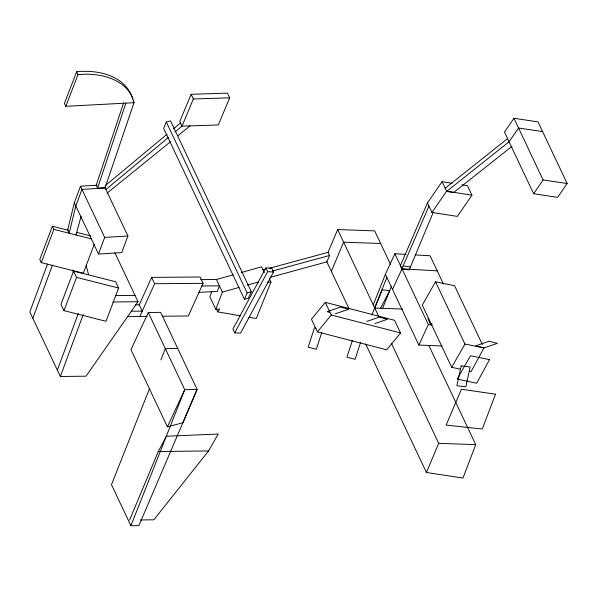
<?xml version="1.0" encoding="UTF-8"?>
<svg xmlns="http://www.w3.org/2000/svg" width="597" height="597" viewBox="0 0 597 597"><rect width="100%" height="100%" fill="white"/><g stroke="black" fill="none" stroke-linecap="round" stroke-linejoin="round"><path stroke-width="0.9" d="M97.207 185.212L80.476 186.227L74.312 202.846L67.677 230.099L69.177 233.263L75.812 206.01L81.968 189.391L105.206 187.98M76.02 234.994L81.073 216.233M321.798 332.432L316.313 349.26L308.134 347.148L314.492 327.663L316.126 328.081M352.387 340.357L346.902 357.185L355.073 359.304L360.558 342.477M123.624 102.848L96.207 185.271L97.587 188.189L105.087 187.734L134.004 102.699C128.519 78.886 99.229 72.185 77.983 74.7L65.819 106.303L134.004 102.699L133.31 101.244M97.587 188.189L125.877 103.132M47.573 263.949L29.85 311.962L60.349 376.491L86.013 376.192L138.011 301.709L114.848 252.71M32.842 318.283L52.491 265.038M57.364 370.162L78.304 313.425M60.349 376.491L83.229 314.507M104.811 187.137L127.907 236.002L121.743 252.613L98.505 254.031L104.669 237.412L80.476 186.227M68.468 230.3L52.372 226.226L39.775 259.464L41.268 262.628L83.311 273.269L94.289 244.285M41.268 262.628L53.864 229.382L52.372 226.226M73.573 271.075L60.976 304.321L63.969 310.641L106.012 321.29L118.602 288.045L115.609 281.717L73.573 271.075L76.565 277.404L63.969 310.641M428.87 345.506L475.734 444.638L462.951 478.085L426.422 472.473L365.662 343.932M132.086 96.99C124.176 75.222 97.266 69.491 76.603 71.789L64.439 103.385L65.819 106.303M211.808 291.53L209.823 296.679L215.778 309.283L219.681 309.082L217.726 311.888L240.673 315.828M215.778 309.283L222.397 292.12L216.435 279.508L200.749 279.62M149.556 388.483L111.49 484.667L130.9 525.726L138.885 525.636L197.1 389.453L160.645 312.335L148.287 312.567L130.952 349.693L167.406 426.81L182.928 422.773L197.1 389.453L184.742 389.684L167.406 426.81M160.877 359.887L165.332 348.626L177.69 348.394M130.9 525.726L184.742 389.684L148.287 312.567M373.259 304.91L385.386 274.292L394.878 253.755L405.99 254.389M386.886 277.456L371.871 314.925M269.374 278.739L270.963 282.105L256.277 318.507L248.934 317.246M382.565 308.35L391.475 286.254M191.144 94.296L179.794 121.452L182.018 126.146L218.315 124.982L229.651 97.841L227.435 93.147L191.144 94.296L193.361 98.99L182.018 126.146L174.906 132.064M409.161 269.978L433.235 212.353M166.324 122.019L163.653 128.407L244.442 299.313L248.277 298.291L251.352 291.799L170.563 120.892L166.324 122.019L247.113 292.926L244.442 299.313M129.564 520.077L158.287 451.526L166.309 436.258L218.218 434.034L208.554 450.951L153.832 519.808L140.355 519.957M327.902 252.71L337.648 229.569L374.685 230.875L390.505 264.337M269.448 268.284L328.066 252.322L329.559 255.486L326.872 261.874L270.247 277.321M331.335 271.314L343.611 242.173L380.647 243.479M426.422 472.473L438.698 443.332L391.438 343.357M452.056 183.279L442.093 181.697L427.452 202.965L400.356 265.68L401.856 268.844L408.251 269.837M401.856 268.844L428.944 206.129M139.123 305.082L151.653 277.374L200.077 277.03L203.07 283.359L188.316 315.97L162.212 316.231M127.818 316.679L139.832 316.447L154.638 283.702L151.653 277.374M392.52 289.381L402.012 268.844L437.205 270.851M442.056 345.962L418.855 345.081L428.34 324.544L394.878 253.755M380.565 308.276L389.692 290.635L382.192 289.814L374.759 308.074L402.535 309.052M265.852 267.896L232.912 329.051L234.703 332.85L240.591 333.133L273.53 271.971L271.739 268.18L265.852 267.896L267.643 271.687L234.703 332.85M482.376 344.566L454.541 285.694L435.526 281.814L422.273 305.067L451.69 367.304L460.533 369.23M451.69 367.304L464.951 344.051L435.526 281.814M431.937 212.457L446.578 191.189L471.936 195.204L457.354 216.398L431.937 212.457L427.452 202.965M513.957 118.296L504.465 132.049L533.614 193.712L557.598 197.368L567.15 183.518L538.001 121.863L513.957 118.296L543.106 179.951L567.15 183.518M533.614 193.712L543.106 179.951M431.989 323.559L430.9 324.969L427.915 318.641M325.313 302.343L311.455 319.223L317.432 331.872L386.699 349.812L400.557 332.939L394.58 320.29L325.313 302.343L331.29 315L400.557 332.939M317.432 331.872L331.29 315M105.147 185.757L167.011 134.235M173.414 128.9L180.525 122.982M105.93 189.51L168.503 137.4M107.117 193.115L170.6 141.668M177.809 135.825L190.077 125.885M445.19 188.249L507.562 138.601M442.093 181.697L446.683 191.413L509.062 141.765L518.554 128.004L542.598 131.579M511.987 146.34L453.638 192.51L446.683 191.413M335.313 313.783L348.715 309.209L340.536 307.089L327.141 311.671L329.589 312.306M366.737 321.425L379.304 317.134L387.475 319.253L374.909 323.537M216.435 279.508L233.248 274.784M241.21 272.545L261.553 266.822L264.337 272.71M222.397 292.12L239.203 287.388M247.165 285.15L258.665 281.918M272.717 270.963L329.559 255.486M247.113 292.926L251.352 291.799M104.669 237.412L127.907 236.002M199.002 292.351L217.263 291.448L219.427 285.836L201.89 285.963M193.361 98.99L229.651 97.841M262.493 269.553L265.008 269.493M267.613 282.18L270.963 282.105M115.467 295.612L135.019 295.388M112.878 302L138.011 301.709M158.287 451.526L208.554 450.951M139.832 316.447L147.295 316.373M154.638 283.702L203.07 283.359M135.556 304.836L139.243 304.813L142.235 311.134L131.161 311.216M438.698 443.332L475.734 444.638M267.643 271.687L273.53 271.971M415.258 254.919L430.079 255.762L443.496 284.157M428.34 324.544L432.049 324.761M403.132 265.881L410.467 266.956M462.018 184.854L467.451 185.712L471.936 195.204M464.951 344.051L483.966 347.932L497.368 343.357L489.189 341.238L475.794 345.812L483.966 347.932L471.145 371.543L469.376 371.162M76.52 232.33L90.834 235.957M53.864 229.382L91.431 238.89M76.565 277.404L118.602 288.045M385.386 274.292L418.855 345.081M337.648 229.569L378.729 316.47M326.566 261.232L349.081 308.85M216.532 309.365L217.726 311.888M76.603 71.789L77.983 74.7M74.312 202.846L98.505 254.031M72.491 270.023L73.677 272.538M86.207 265.62L88.528 274.545M132.377 97.721L132.541 99.102M461.212 365.909L456.884 385.766L465.847 386.796L470.167 366.939L461.212 365.909M495.51 394.192L482.272 429.049L446.131 425.071L461.436 389.222L495.51 394.192M489.503 359.648L476.682 383.267L457.235 379.02L470.488 355.767L489.503 359.648"/></g></svg>
